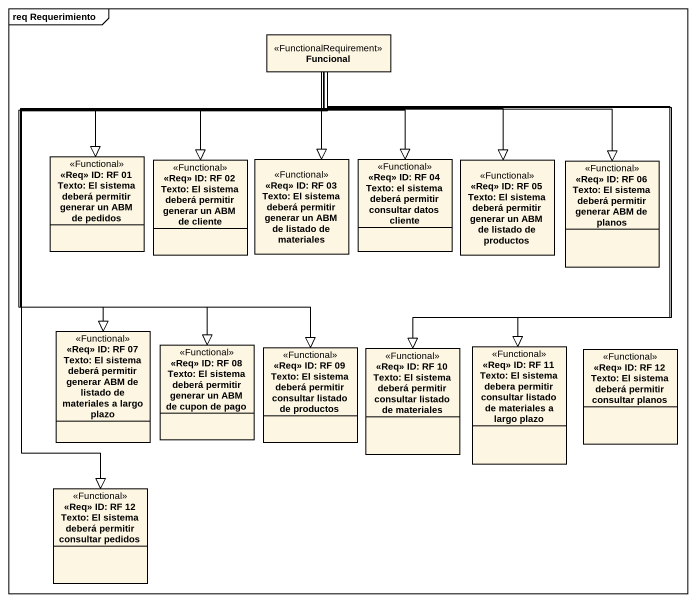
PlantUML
@startuml
mainframe req Requerimiento
hide circle
hide empty members
class Funcional <<FunctionalRequirement>>
class "<<Req>> ID: RF 01 Texto: El sistema deberá permitir generar un ABM de pedidos" as Req_ID_RF_01_Texto_El <<Functional>>
class "<<Req>> ID: RF 02 Texto: El sistema deberá permitir generar un ABM de cliente" as Req_ID_RF_02_Texto_El <<Functional>>
class "<<Req>> ID: RF 03 Texto: El sistema deberá permitir generar un ABM de listado de materiales" as Req_ID_RF_03_Texto_El <<Functional>>
class "<<Req>> ID: RF 04 Texto: el sistema deberá permitir consultar datos cliente" as Req_ID_RF_04_Texto_el <<Functional>>
class "<<Req>> ID: RF 05 Texto: El sistema deberá permitir generar un ABM de listado de productos" as Req_ID_RF_05_Texto_El <<Functional>>
class "<<Req>> ID: RF 06 Texto: El sistema deberá permitir generar ABM de planos" as Req_ID_RF_06_Texto_El <<Functional>>
class "<<Req>> ID: RF 07 Texto: El sistema deberá permitir generar ABM de listado de materiales a largo plazo" as Req_ID_RF_07_Texto_El <<Functional>>
class "<<Req>> ID: RF 08 Texto: El sistema deberá permitir generar un ABM de cupon de pago" as Req_ID_RF_08_Texto_El <<Functional>>
class "<<Req>> ID: RF 09 Texto: El sistema deberá permitir consultar listado de productos" as Req_ID_RF_09_Texto_El <<Functional>>
class "<<Req>> ID: RF 10 Texto: El sistema deberá permitir consultar listado de materiales" as Req_ID_RF_10_Texto_El <<Functional>>
class "<<Req>> ID: RF 11 Texto: El sistema debera permitir consultar listado de materiales a largo plazo" as Req_ID_RF_11_Texto_El <<Functional>>
class "<<Req>> ID: RF 12 Texto: El sistema deberá permitir consultar planos" as Req_ID_RF_12_Texto_El <<Functional>>
class "<<Req>> ID: RF 12 Texto: El sistema deberá permitir consultar pedidos" as Req_ID_RF_12_Texto_El_2 <<Functional>>
Funcional --|> Req_ID_RF_01_Texto_El
Funcional --|> Req_ID_RF_02_Texto_El
Funcional --|> Req_ID_RF_03_Texto_El
Funcional --|> Req_ID_RF_04_Texto_el
Funcional --|> Req_ID_RF_05_Texto_El
Funcional -right-|> Req_ID_RF_06_Texto_El
Funcional --|> Req_ID_RF_07_Texto_El
Funcional --|> Req_ID_RF_08_Texto_El
Funcional --|> Req_ID_RF_09_Texto_El
Funcional --|> Req_ID_RF_10_Texto_El
Funcional --|> Req_ID_RF_11_Texto_El
Funcional --|> Req_ID_RF_12_Texto_El_2
@enduml
